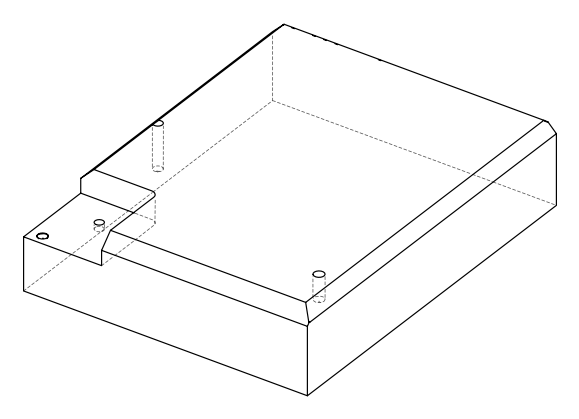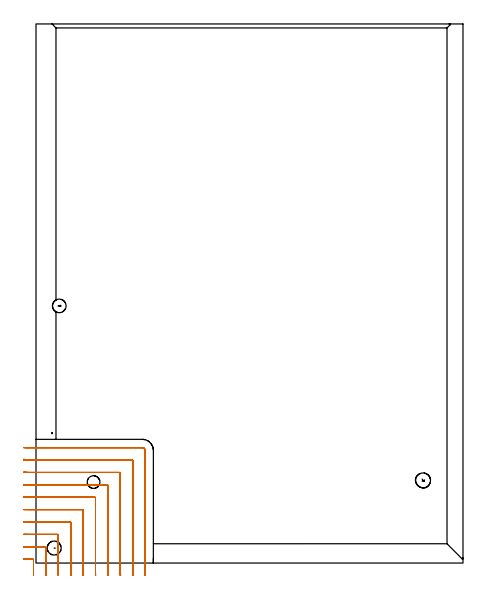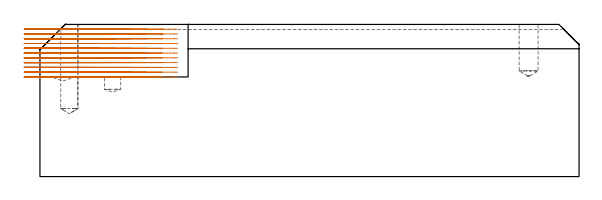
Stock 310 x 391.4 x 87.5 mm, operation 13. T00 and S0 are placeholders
(PLAN: 13 operations, 6 tool changes, 69.2 min)
(1 SPOT_DRILL | STEP1POCKET | NXT0321_9005460120000 | 0.03 min | 3 mm3)
(2 SPOT_DRILL_1 | STEP1POCKET_1 | NXT0321_9005460120000 | 0.03 min | 3292 mm3)
(3 SPOT_DRILL_2 | STEP1POCKET_2 | NXT0321_9005460120000 | 0.03 min | 3299 mm3)
(4 SPOT_DRILL_3 | STEP1POCKET_3 | NXT0321_9005460120000 | 0.03 min | 1 mm3)
(5 DRILL_BLIND_HOLE_INTO_CENTER | STEP1POCKET | UGT0301_494 | 0.21 min | 3777 mm3)
(6 DRILL_BLIND_HOLE_INTO_CENTER_1 | STEP1POCKET_1 | NXT0301_064 | 0.05 min | 563 mm3)
(7 DRILL_BLIND_HOLE_INTO_CENTER_2 | STEP1POCKET_2 | NXT0301_073 | 0.03 min | 154 mm3)
(8 DRILL_BLIND_HOLE_INTO_CENTER_3 | STEP1POCKET_3 | UGT0301_221 | 0.13 min | 2585 mm3)
(9 AREA_MILL | FG_CHAMFER_SURFACE | UGT0205_001 | 14.7 min | 32437 mm3)
(10 AREA_MILL_1 | FG_CHAMFER_SURFACE_1 | UGT0205_001 | 15.49 min | 26328 mm3)
(11 AREA_MILL_2 | FG_CHAMFER_SURFACE_2 | UGT0205_001 | 9.12 min | 22033 mm3)
(12 AREA_MILL_3 | FG_CHAMFER_SURFACE_3 | UGT0205_001 | 4.72 min | 1218 mm3)
(13 MILL_CORNER_NOTCH_RECTANGULAR | CORNER_NOTCH_RECTANGULAR | NXT0201_011 | Follow Part, ap 3, ae 75% | 24.61 min | 222524 mm3)
(TOOL NXT0321_9005460120000 | NC Spot Drill, 142deg, 12mm, Carbide, Uncoated | D12 PA142 FL30 Z2)
(TOOL UGT0301_494 | Carbide Drill 9.9 mm | D9.9 PA118 FL87 Z2)
(TOOL NXT0301_064 | Carbide Drill 9.3mm [860.1-0930-028A1-MM 2214] | D9.3 PA140 FL47 Z2)
(TOOL NXT0301_073 | Carbide Drill 10.2mm [860.1-1020-031A1-MM 2214] | D10.2 PA140 FL55 Z2)
(TOOL UGT0301_221 | Twist Drill 10.9 mm | D10.9 PA118 FL92 Z2)
(TOOL UGT0205_001 | Chamfer Mill 20 x 3 x 45 deg. | D20 FL50 Z2)
(TOOL NXT0201_011 | ENDMILL 12mm [2P460-1200-NA 1630] | D12 FL38 Z6)
(OP 13 MILL_CORNER_NOTCH_RECTANGULAR)
G17 G21 G94 G90
T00 M6
G54
G17 G0 G90 X-1.744 Y-8.726 S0 M3
G43 Z97.5 H1
Z84.755
G94 G1 X-1.79 Y-5.727 F250.
G2 X-1.8 Y-4.472 R81. F500.
G1 Y2.206
G3 X-2.394 Y2.8 R0.6
G1 X-4.473
G2 X-6. Y2.814 R81.
G1 X-8.999 Y2.871 F250.
G0 Z97.5
X7.28 Y-8.999
Z84.755
G1 X7.216 Y-6.
G2 X7.2 Y-4.472 R72. F500.
G1 Y11.205
G3 X6.605 Y11.8 R0.6
G1 X-4.473
G2 X-6. Y11.816 R72.
G1 X-8.999 Y11.88 F250.
G0 Z97.5
X16.291 Y-8.999
Z84.755
G1 X16.219 Y-6.
G2 X16.2 Y-4.472 R63. F500.
G1 Y20.205
G3 X15.605 Y20.8 R0.6
G1 X-4.473
G2 X-6. Y20.819 R63.
G1 X-8.999 Y20.891 F250.
G0 Z97.5
X25.307 Y-8.999
Z84.755
G1 X25.222 Y-6.
G2 X25.2 Y-4.472 R54. F500.
G1 Y29.205
G3 X24.605 Y29.8 R0.6
G1 X-4.473
G2 X-6. Y29.822 R54.
G1 X-8.999 Y29.906 F250.
G0 Z97.5
X34.328 Y-8.998
Z84.755
G1 X34.226 Y-6.
G2 X34.2 Y-4.472 R45. F500.
G1 Y38.204
G3 X33.604 Y38.8 R0.6
G1 X-4.473
G2 X-6. Y38.826 R45.
G1 X-8.998 Y38.928 F250.
G0 Z97.5
X43.36 Y-8.997
Z84.755
G1 X43.232 Y-6.
G2 X43.2 Y-4.472 R36. F500.
G1 Y47.204
G3 X42.604 Y47.8 R0.6
G1 X-4.473
G2 X-6. Y47.832 R36.
G1 X-8.997 Y47.96 F250.
G0 Z97.5
X52.413 Y-8.995
Z84.755
G1 X52.243 Y-6.
G2 X52.2 Y-4.472 R27. F500.
G1 Y56.204
G3 X51.604 Y56.8 R0.6
G1 X-4.473
G2 X-6. Y56.843 R27.
G1 X-8.995 Y57.013 F250.
G0 Z97.5
X61.52 Y-8.989
Z84.755
G1 X61.265 Y-6.
G2 X61.2 Y-4.472 R18. F500.
G1 Y65.204
G3 X60.604 Y65.8 R0.6
G1 X-4.473
G2 X-6. Y65.865 R18.
G1 X-8.989 Y66.119 F250.
G0 Z97.5
X70.84 Y-8.956
Z84.755
G1 X70.331 Y-6.
G2 X70.2 Y-4.472 R9. F500.
G1 Y74.204
G3 X69.604 Y74.8 R0.6
G1 X-4.473
G2 X-6. Y74.93 R9.
G1 X-8.957 Y75.439 F250.
G0 Z97.5
X79.2 Y-7.472
Z84.755
G1 Y-4.472
Y81.8 F500.
G3 X77.2 Y83.8 R2.
G1 X-4.473
X-7.473 F250.
G0 Z97.5
X-1.749 Y-8.726
Z82.009
G1 X-1.792 Y-5.726
G2 X-1.8 Y-4.564 R81. F500.
G1 Y2.206
G3 X-2.394 Y2.8 R0.6
G1 X-4.503
G2 X-6. Y2.814 R81.
G1 X-8.999 Y2.869 F250.
G0 Z97.5
X7.274 Y-8.999
Z82.009
G1 X7.214 Y-6.
G2 X7.2 Y-4.564 R72. F500.
G1 Y11.205
G3 X6.605 Y11.8 R0.6
G1 X-4.503
G2 X-6. Y11.816 R72.
G1 X-8.999 Y11.878 F250.
G0 Z97.5
X16.285 Y-8.999
Z82.009
G1 X16.216 Y-6.
G2 X16.2 Y-4.564 R63. F500.
G1 Y20.205
G3 X15.605 Y20.8 R0.6
G1 X-4.503
G2 X-6. Y20.818 R63.
G1 X-8.999 Y20.889 F250.
G0 Z97.5
X25.299 Y-8.999
Z82.009
G1 X25.219 Y-6.
G2 X25.2 Y-4.564 R54. F500.
G1 Y29.205
G3 X24.605 Y29.8 R0.6
G1 X-4.503
G2 X-6. Y29.821 R54.
G1 X-8.999 Y29.904 F250.
G0 Z97.5
X34.319 Y-8.998
Z82.009
G1 X34.223 Y-6.
G2 X34.2 Y-4.564 R45. F500.
G1 Y38.204
G3 X33.604 Y38.8 R0.6
G1 X-4.503
G2 X-6. Y38.825 R45.
G1 X-8.998 Y38.925 F250.
G0 Z97.5
X43.348 Y-8.998
Z82.009
G1 X43.229 Y-6.
G2 X43.2 Y-4.564 R36. F500.
G1 Y47.204
G3 X42.604 Y47.8 R0.6
G1 X-4.503
G2 X-6. Y47.831 R36.
G1 X-8.997 Y47.956 F250.
G0 Z97.5
X52.398 Y-8.996
Z82.009
G1 X52.238 Y-6.
G2 X52.2 Y-4.564 R27. F500.
G1 Y56.204
G3 X51.604 Y56.8 R0.6
G1 X-4.503
G2 X-6. Y56.842 R27.
G1 X-8.995 Y57.008 F250.
G0 Z97.5
X61.497 Y-8.99
Z82.009
G1 X61.257 Y-6.
G2 X61.2 Y-4.564 R18. F500.
G1 Y65.204
G3 X60.604 Y65.8 R0.6
G1 X-4.503
G2 X-6. Y65.862 R18.
G1 X-8.99 Y66.112 F250.
G0 Z97.5
X70.794 Y-8.962
Z82.009
G1 X70.315 Y-6.
G2 X70.2 Y-4.564 R9. F500.
G1 Y74.204
G3 X69.604 Y74.8 R0.6
G1 X-4.503
G2 X-6. Y74.925 R9.
G1 X-8.958 Y75.425 F250.
G0 Z97.5
X79.2 Y-7.564
Z82.009
G1 Y-4.564
Y81.8 F500.
G3 X77.2 Y83.8 R2.
G1 X-4.503
X-7.503 F250.
G0 Z97.5
X-1.8 Y-8.724
Z79.264
G1 Y-5.724
Y2.206 F500.
G3 X-2.394 Y2.8 R0.6
G1 X-5.773
X-6.
X-9. Y2.809 F250.
G0 Z97.5
X7.204 Y-9.
Z79.264
G1 X7.2 Y-6.
Y-5.894 F500.
Y11.205
G3 X6.605 Y11.8 R0.6
G1 X-5.773
X-6.
X-9. Y11.81 F250.
G0 Z97.5
X16.205 Y-9.
Z79.264
G1 X16.2 Y-6.
Y-5.894 F500.
Y20.205
G3 X15.605 Y20.8 R0.6
G1 X-5.773
X-6.
X-9. Y20.811 F250.
G0 Z97.5
X25.206 Y-9.
Z79.264
G1 X25.2 Y-6.
Y-5.894 F500.
Y29.205
G3 X24.605 Y29.8 R0.6
G1 X-5.773
X-6.
X-9. Y29.813 F250.
G0 Z97.5
X34.207 Y-9.
Z79.264
G1 X34.2 Y-6.
Y-5.894 F500.
Y38.205
G3 X33.604 Y38.8 R0.6
G1 X-5.773
X-6. Y38.801
X-9. Y38.816 F250.
G0 Z97.5
X43.209 Y-9.
Z79.264
G1 X43.2 Y-6.
Y-5.894 F500.
Y47.204
G3 X42.604 Y47.8 R0.6
G1 X-5.773
X-6. Y47.801
X-9. Y47.82 F250.
G0 Z97.5
X52.212 Y-9.
Z79.264
G1 X52.2 Y-6.
Y-5.894 F500.
Y56.204
G3 X51.604 Y56.8 R0.6
G1 X-5.773
X-6. Y56.801
X-9. Y56.826 F250.
G0 Z97.5
X61.218 Y-9.
Z79.264
G1 X61.2 Y-6.
Y-5.894 F500.
Y65.204
G3 X60.604 Y65.8 R0.6
G1 X-5.773
G2 X-6. Y65.801 R18.
G1 X-9. Y65.839 F250.
G0 Z97.5
X70.236 Y-9.
Z79.264
G1 X70.201 Y-6.
X70.2 Y-5.894 F500.
Y74.204
G3 X69.604 Y74.8 R0.6
G1 X-5.773
G2 X-6. Y74.803 R9.
G1 X-8.999 Y74.878 F250.
G0 Z97.5
X79.2 Y-8.894
Z79.264
G1 Y-5.894
Y81.8 F500.
G3 X77.2 Y83.8 R2.
G1 X-5.773
X-8.773 F250.
G0 Z97.5
X-1.8 Y-8.724
Z76.518
G1 Y-5.724
Y2.206 F500.
G3 X-2.394 Y2.8 R0.6
G1 X-6.
X-9. F250.
G0 Z97.5
X7.2 Y-9.
Z76.518
G1 Y-6.
Y11.205 F500.
G3 X6.605 Y11.8 R0.6
G1 X-6.
X-9. F250.
G0 Z97.5
X16.2 Y-9.
Z76.518
G1 Y-6.
Y20.205 F500.
G3 X15.605 Y20.8 R0.6
G1 X-6.
X-9. F250.
G0 Z97.5
X25.2 Y-9.
Z76.518
G1 Y-6.
Y29.205 F500.
G3 X24.605 Y29.8 R0.6
G1 X-6.
X-9. F250.
G0 Z97.5
X34.2 Y-9.
Z76.518
G1 Y-6.
Y38.204 F500.
G3 X33.604 Y38.8 R0.6
G1 X-6.
X-9. F250.
G0 Z97.5
X43.2 Y-9.
Z76.518
G1 Y-6.
Y47.204 F500.
G3 X42.604 Y47.8 R0.6
G1 X-6.
X-9. F250.
G0 Z97.5
X52.2 Y-9.
Z76.518
G1 Y-6.
Y56.204 F500.
G3 X51.604 Y56.8 R0.6
G1 X-6.
X-9. F250.
G0 Z97.5
X61.2 Y-9.
Z76.518
G1 Y-6.
Y65.204 F500.
G3 X60.604 Y65.8 R0.6
G1 X-6.
X-9. F250.
G0 Z97.5
X70.2 Y-9.
Z76.518
G1 Y-6.
Y74.204 F500.
G3 X69.604 Y74.8 R0.6
G1 X-6.
X-9. F250.
G0 Z97.5
X79.2 Y-9.
Z76.518
G1 Y-6.
Y81.8 F500.
G3 X77.2 Y83.8 R2.
G1 X-6.
X-9. F250.
G0 Z97.5
X-1.8 Y-8.724
Z73.773
G1 Y-5.724
Y2.206 F500.
G3 X-2.394 Y2.8 R0.6
G1 X-6.
X-9. F250.
G0 Z97.5
X7.2 Y-9.
Z73.773
G1 Y-6.
Y11.205 F500.
G3 X6.605 Y11.8 R0.6
G1 X-6.
X-9. F250.
G0 Z97.5
X16.2 Y-9.
Z73.773
G1 Y-6.
Y20.205 F500.
G3 X15.605 Y20.8 R0.6
G1 X-6.
X-9. F250.
G0 Z97.5
X25.2 Y-9.
Z73.773
G1 Y-6.
Y29.205 F500.
G3 X24.605 Y29.8 R0.6
G1 X-6.
X-9. F250.
G0 Z97.5
X34.2 Y-9.
Z73.773
G1 Y-6.
Y38.204 F500.
G3 X33.604 Y38.8 R0.6
G1 X-6.
X-9. F250.
G0 Z97.5
X43.2 Y-9.
Z73.773
G1 Y-6.
Y47.204 F500.
G3 X42.604 Y47.8 R0.6
G1 X-6.
X-9. F250.
G0 Z97.5
X52.2 Y-9.
Z73.773
G1 Y-6.
Y56.204 F500.
G3 X51.604 Y56.8 R0.6
G1 X-6.
X-9. F250.
G0 Z97.5
X61.2 Y-9.
Z73.773
G1 Y-6.
Y65.204 F500.
G3 X60.604 Y65.8 R0.6
G1 X-6.
X-9. F250.
G0 Z97.5
X70.2 Y-9.
Z73.773
G1 Y-6.
Y74.204 F500.
G3 X69.604 Y74.8 R0.6
G1 X-6.
X-9. F250.
G0 Z97.5
X79.2 Y-9.
Z73.773
G1 Y-6.
Y81.8 F500.
G3 X77.2 Y83.8 R2.
G1 X-6.
X-9. F250.
G0 Z97.5
X-1.8 Y-8.724
Z71.027
G1 Y-5.724
Y2.206 F500.
G3 X-2.394 Y2.8 R0.6
G1 X-6.
X-9. F250.
G0 Z97.5
X7.2 Y-9.
Z71.027
G1 Y-6.
Y11.205 F500.
G3 X6.605 Y11.8 R0.6
G1 X-6.
X-9. F250.
G0 Z97.5
X16.2 Y-9.
Z71.027
G1 Y-6.
Y20.205 F500.
G3 X15.605 Y20.8 R0.6
G1 X-6.
X-9. F250.
G0 Z97.5
X25.2 Y-9.
Z71.027
G1 Y-6.
Y29.205 F500.
G3 X24.605 Y29.8 R0.6
G1 X-6.
X-9. F250.
G0 Z97.5
X34.2 Y-9.
Z71.027
G1 Y-6.
Y38.204 F500.
G3 X33.604 Y38.8 R0.6
G1 X-6.
X-9. F250.
G0 Z97.5
X43.2 Y-9.
Z71.027
G1 Y-6.
Y47.204 F500.
G3 X42.604 Y47.8 R0.6
G1 X-6.
X-9. F250.
G0 Z97.5
X52.2 Y-9.
Z71.027
G1 Y-6.
Y56.204 F500.
G3 X51.604 Y56.8 R0.6
G1 X-6.
X-9. F250.
G0 Z97.5
X61.2 Y-9.
Z71.027
G1 Y-6.
Y65.204 F500.
G3 X60.604 Y65.8 R0.6
G1 X-6.
X-9. F250.
G0 Z97.5
X70.2 Y-9.
Z71.027
G1 Y-6.
Y74.204 F500.
G3 X69.604 Y74.8 R0.6
G1 X-6.
X-9. F250.
G0 Z97.5
X79.2 Y-9.
Z71.027
G1 Y-6.
Y81.8 F500.
G3 X77.2 Y83.8 R2.
G1 X-6.
X-9. F250.
G0 Z97.5
X-1.8 Y-8.724
Z68.282
G1 Y-5.724
Y2.206 F500.
G3 X-2.394 Y2.8 R0.6
G1 X-6.
X-9. F250.
G0 Z97.5
X7.2 Y-9.
Z68.282
G1 Y-6.
Y11.205 F500.
G3 X6.605 Y11.8 R0.6
G1 X-6.
X-9. F250.
G0 Z97.5
X16.2 Y-9.
Z68.282
G1 Y-6.
Y20.205 F500.
G3 X15.605 Y20.8 R0.6
G1 X-6.
X-9. F250.
G0 Z97.5
X25.2 Y-9.
Z68.282
G1 Y-6.
Y29.205 F500.
G3 X24.605 Y29.8 R0.6
G1 X-6.
X-9. F250.
G0 Z97.5
X34.2 Y-9.
Z68.282
G1 Y-6.
Y38.204 F500.
G3 X33.604 Y38.8 R0.6
G1 X-6.
X-9. F250.
G0 Z97.5
X43.2 Y-9.
Z68.282
G1 Y-6.
Y47.204 F500.
G3 X42.604 Y47.8 R0.6
G1 X-6.
X-9. F250.
G0 Z97.5
X52.2 Y-9.
Z68.282
G1 Y-6.
Y56.204 F500.
G3 X51.604 Y56.8 R0.6
G1 X-6.
X-9. F250.
G0 Z97.5
X61.2 Y-9.
Z68.282
G1 Y-6.
Y65.204 F500.
G3 X60.604 Y65.8 R0.6
G1 X-6.
X-9. F250.
G0 Z97.5
X70.2 Y-9.
Z68.282
G1 Y-6.
Y74.204 F500.
G3 X69.604 Y74.8 R0.6
G1 X-6.
X-9. F250.
G0 Z97.5
X79.2 Y-9.
Z68.282
G1 Y-6.
Y81.8 F500.
G3 X77.2 Y83.8 R2.
G1 X-6.
X-9. F250.
G0 Z97.5
X-1.8 Y-8.724
Z65.536
G1 Y-5.724
Y2.206 F500.
G3 X-2.394 Y2.8 R0.6
G1 X-6.
X-9. F250.
G0 Z97.5
X7.2 Y-9.
Z65.536
G1 Y-6.
Y11.205 F500.
G3 X6.605 Y11.8 R0.6
G1 X-6.
X-9. F250.
G0 Z97.5
X16.2 Y-9.
Z65.536
G1 Y-6.
Y20.205 F500.
G3 X15.605 Y20.8 R0.6
G1 X-6.
X-9. F250.
G0 Z97.5
X25.2 Y-9.
Z65.536
G1 Y-6.
Y29.205 F500.
G3 X24.605 Y29.8 R0.6
G1 X-6.
X-9. F250.
G0 Z97.5
X34.2 Y-9.
Z65.536
G1 Y-6.
Y38.204 F500.
G3 X33.604 Y38.8 R0.6
G1 X-6.
X-9. F250.
G0 Z97.5
X43.2 Y-9.
Z65.536
G1 Y-6.
Y47.204 F500.
G3 X42.604 Y47.8 R0.6
G1 X-6.
X-9. F250.
G0 Z97.5
X52.2 Y-9.
Z65.536
G1 Y-6.
Y56.204 F500.
G3 X51.604 Y56.8 R0.6
G1 X-6.
X-9. F250.
G0 Z97.5
X61.2 Y-9.
Z65.536
G1 Y-6.
Y65.204 F500.
G3 X60.604 Y65.8 R0.6
G1 X-6.
X-9. F250.
G0 Z97.5
X70.2 Y-9.
Z65.536
G1 Y-6.
Y74.204 F500.
G3 X69.604 Y74.8 R0.6
G1 X-6.
X-9. F250.
G0 Z97.5
X79.2 Y-9.
Z65.536
G1 Y-6.
Y81.8 F500.
G3 X77.2 Y83.8 R2.
G1 X-6.
X-9. F250.
G0 Z97.5
X-1.8 Y-8.724
Z62.791
G1 Y-5.724
Y2.206 F500.
G3 X-2.394 Y2.8 R0.6
G1 X-6.
X-9. F250.
G0 Z97.5
X7.2 Y-9.
Z62.791
G1 Y-6.
Y11.205 F500.
G3 X6.605 Y11.8 R0.6
G1 X-6.
X-9. F250.
G0 Z97.5
X16.2 Y-9.
Z62.791
G1 Y-6.
Y20.205 F500.
G3 X15.605 Y20.8 R0.6
G1 X-6.
X-9. F250.
G0 Z97.5
X25.2 Y-9.
Z62.791
G1 Y-6.
Y29.205 F500.
G3 X24.605 Y29.8 R0.6
G1 X-6.
X-9. F250.
G0 Z97.5
X34.2 Y-9.
Z62.791
G1 Y-6.
Y38.204 F500.
G3 X33.604 Y38.8 R0.6
G1 X-6.
X-9. F250.
G0 Z97.5
X43.2 Y-9.
Z62.791
G1 Y-6.
Y47.204 F500.
G3 X42.604 Y47.8 R0.6
G1 X-6.
X-9. F250.
G0 Z97.5
X52.2 Y-9.
Z62.791
G1 Y-6.
Y56.204 F500.
G3 X51.604 Y56.8 R0.6
G1 X-6.
X-9. F250.
G0 Z97.5
X61.2 Y-9.
Z62.791
G1 Y-6.
Y65.204 F500.
G3 X60.604 Y65.8 R0.6
G1 X-6.
X-9. F250.
G0 Z97.5
X70.2 Y-9.
Z62.791
G1 Y-6.
Y74.204 F500.
G3 X69.604 Y74.8 R0.6
G1 X-6.
X-9. F250.
G0 Z97.5
X79.2 Y-9.
Z62.791
G1 Y-6.
Y81.8 F500.
G3 X77.2 Y83.8 R2.
G1 X-6.
X-9. F250.
G0 Z97.5
X-1.8 Y-8.724
Z60.045
G1 Y-5.724
Y2.206 F500.
G3 X-2.394 Y2.8 R0.6
G1 X-6.
X-9. F250.
G0 Z97.5
X7.2 Y-9.
Z60.045
G1 Y-6.
Y11.205 F500.
G3 X6.605 Y11.8 R0.6
G1 X-6.
X-9. F250.
G0 Z97.5
X16.2 Y-9.
Z60.045
G1 Y-6.
Y20.205 F500.
G3 X15.605 Y20.8 R0.6
G1 X-6.
X-9. F250.
G0 Z97.5
X25.2 Y-9.
Z60.045
G1 Y-6.
Y29.205 F500.
G3 X24.605 Y29.8 R0.6
G1 X-6.
X-9. F250.
G0 Z97.5
X34.2 Y-9.
Z60.045
G1 Y-6.
Y38.204 F500.
G3 X33.604 Y38.8 R0.6
G1 X-6.
X-9. F250.
G0 Z97.5
X43.2 Y-9.
Z60.045
G1 Y-6.
Y47.204 F500.
G3 X42.604 Y47.8 R0.6
G1 X-6.
X-9. F250.
G0 Z97.5
X52.2 Y-9.
Z60.045
G1 Y-6.
Y56.204 F500.
G3 X51.604 Y56.8 R0.6
G1 X-6.
X-9. F250.
G0 Z97.5
X61.2 Y-9.
Z60.045
G1 Y-6.
Y65.204 F500.
G3 X60.604 Y65.8 R0.6
G1 X-6.
X-9. F250.
G0 Z97.5
X70.2 Y-9.
Z60.045
G1 Y-6.
Y74.204 F500.
G3 X69.604 Y74.8 R0.6
G1 X-6.
X-9. F250.
G0 Z97.5
X79.2 Y-9.
Z60.045
G1 Y-6.
Y81.8 F500.
G3 X77.2 Y83.8 R2.
G1 X-6.
X-9. F250.
G0 Z97.5
X-1.8 Y-8.724
Z57.3
G1 Y-5.724
Y2.206 F500.
G3 X-2.394 Y2.8 R0.6
G1 X-6.
X-9. F250.
G0 Z97.5
X7.2 Y-9.
Z57.3
G1 Y-6.
Y11.205 F500.
G3 X6.605 Y11.8 R0.6
G1 X-6.
X-9. F250.
G0 Z97.5
X16.2 Y-9.
Z57.3
G1 Y-6.
Y20.205 F500.
G3 X15.605 Y20.8 R0.6
G1 X-6.
X-9. F250.
G0 Z97.5
X25.2 Y-9.
Z57.3
G1 Y-6.
Y29.205 F500.
G3 X24.605 Y29.8 R0.6
G1 X-6.
X-9. F250.
G0 Z97.5
X34.2 Y-9.
Z57.3
G1 Y-6.
Y38.204 F500.
G3 X33.604 Y38.8 R0.6
G1 X-6.
X-9. F250.
G0 Z97.5
X43.2 Y-9.
Z57.3
G1 Y-6.
Y47.204 F500.
G3 X42.604 Y47.8 R0.6
G1 X-6.
X-9. F250.
G0 Z97.5
X52.2 Y-9.
Z57.3
G1 Y-6.
Y56.204 F500.
G3 X51.604 Y56.8 R0.6
G1 X-6.
X-9. F250.
G0 Z97.5
X61.2 Y-9.
Z57.3
G1 Y-6.
Y65.204 F500.
G3 X60.604 Y65.8 R0.6
G1 X-6.
X-9. F250.
G0 Z97.5
X70.2 Y-9.
Z57.3
G1 Y-6.
Y74.204 F500.
G3 X69.604 Y74.8 R0.6
G1 X-6.
X-9. F250.
G0 Z97.5
X79.2 Y-9.
Z57.3
G1 Y-6.
Y81.8 F500.
G3 X77.2 Y83.8 R2.
G1 X-6.
X-9. F250.
G0 Z97.5
M5
M2
